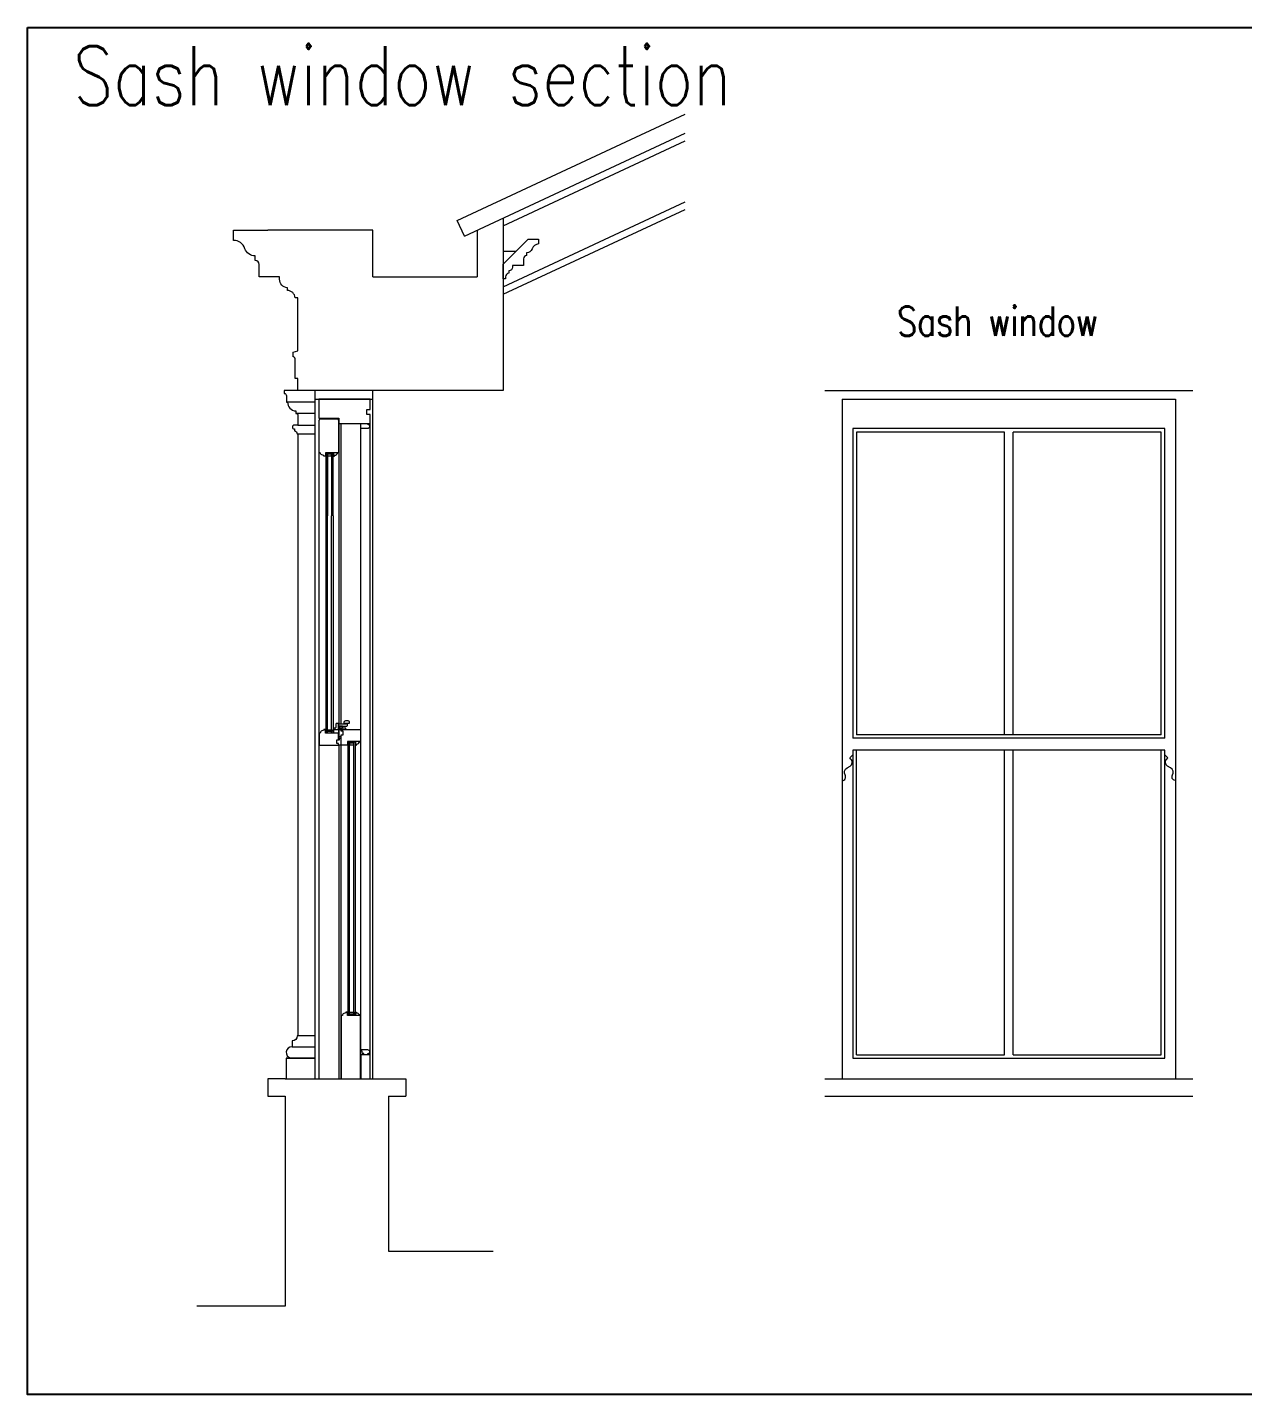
# Model space of a CAD drawing. Header units: millimetres. Extents: x -38686 to 870903, y -23218 to 232707.
# Drawn here: x 20635 to 24158, y 21910 to 25874 of the extents above; entities that cross this region are included whole.
import ezdxf

# ---------------------------------------------------------------- set-up
doc = ezdxf.new("R2010")
doc.units = ezdxf.units.MM
doc.header["$LTSCALE"] = 10
for name, color, linetype in [('40 - Detail Outline', 142, 'Continuous'), ('41 - Detail', 7, 'Continuous'), ('Map', 7, 'Continuous')]:
    doc.layers.add(name, color=color, linetype=linetype)
doc.styles.add('1-50', font='romans.shx', dxfattribs={"width": 0.8, "height": 85})

msp = doc.modelspace()

# ---------------------------------------------------------------- linework, layer by layer
at = {"layer": '40 - Detail Outline', "color": 8, "lineweight": 0, "ltscale": 10}
for points in [[(22997.25, 23689.973, 0.54661814), (23005.75, 23706.425, -0.41421356), (23011.24, 23726.915), (23019.9, 23731.915, 0.49314543), (23022.593, 23752.366), (23019.057, 23755.902), (23028.25, 23765.094)], [(23961.854, 23690.195, -0.50559896), (23954.749, 23706.425, 0.41421356), (23949.259, 23726.915), (23940.599, 23731.915, -0.49314543), (23937.906, 23752.366), (23941.442, 23755.902), (23932.25, 23765.094)]]:
    msp.add_lwpolyline(points, format="xyb", dxfattribs=at)
at = {"layer": '41 - Detail', "color": 8, "lineweight": 0}
for p, q in [((22947.25, 22825.594), (24013.25, 22825.594)), ((22947.25, 22775.594), (24013.25, 22775.594))]:
    msp.add_line(p, q, dxfattribs=at)
at = {"layer": 'Map', "color": 8, "lineweight": 0, "ltscale": 10}
for p, q in [((21881.249, 25313.579), (22541.894, 25621.643)), ((21902.38, 25268.263), (22541.894, 25566.474)), ((22014.306, 25298.388), (22541.894, 25544.406)), ((22014.306, 25121.848), (22541.894, 25367.866)), ((22014.306, 25099.78), (22541.894, 25345.798)), ((21902.38, 25268.263), (21881.249, 25313.579)), ((22014.306, 25320.456), (22014.306, 24820.594)), ((21636.395, 25286.025), (21331.931, 25286.025)), ((21636.395, 25150.846), (21636.395, 25286.025)), ((21939.306, 25285.483), (21939.306, 25150.846)), ((21636.395, 25150.846), (21636.395, 25150.846)), ((21636.395, 25150.846), (21939.306, 25150.846)), ((22014.306, 24820.594), (21379.395, 24820.594)), ((21469.395, 22825.594), (21469.395, 24820.594)), ((21636.395, 22825.594), (21636.395, 24820.594)), ((22947.25, 24820.594), (24013.25, 24820.594)), ((21469.395, 24787.594), (21389.395, 24787.594)), ((21469.395, 24795.594), (21636.395, 24795.594)), ((22997.25, 24795.594), (23963.25, 24795.594)), ((22997.25, 24795.594), (22997.25, 22825.594)), ((23963.25, 24795.594), (23963.25, 22825.594)), ((21469.395, 24754.594), (21413.395, 24754.594)), ((21419.395, 24720.594), (21469.395, 24720.594)), ((21479.742, 24725.594), (21479.742, 22824.92)), ((21538.242, 24725.594), (21538.242, 23853.594)), ((21544.242, 24725.594), (21544.242, 23854.594)), ((21602.242, 22910.594), (21602.242, 24710.594)), ((21629.242, 22849.594), (21629.242, 24725.594)), ((21629.242, 22825.594), (21629.242, 24725.594)), ((23467.25, 24700.594), (23038.25, 24700.594)), ((23038.25, 24700.594), (23038.25, 23823.094)), ((23467.25, 23823.094), (23467.25, 24700.594)), ((23493.25, 23823.094), (23493.25, 24700.594)), ((23922.25, 24700.594), (23493.25, 24700.594)), ((23922.25, 23823.094), (23922.25, 24700.594)), ((23932.25, 23813.094), (23932.25, 24710.594)), ((21501.242, 24639.094), (21505.242, 24639.094)), ((21505.242, 24639.094), (21501.242, 24639.094)), ((21501.242, 24457.235), (21501.242, 24639.094)), ((21501.242, 24639.094), (21501.242, 24457.235)), ((21505.242, 24639.094), (21505.242, 24457.235)), ((21521.242, 24639.094), (21517.242, 24639.094)), ((21521.242, 24639.094), (21517.242, 24639.094)), ((21517.242, 24639.094), (21517.242, 24457.235)), ((21521.242, 24457.235), (21521.242, 24639.094)), ((21521.242, 24457.235), (21521.242, 24639.094)), ((21501.242, 23828.094), (21501.242, 24457.235)), ((21505.242, 23828.094), (21505.242, 24457.235)), ((21517.242, 23828.094), (21517.242, 24457.235)), ((21521.242, 24457.235), (21521.242, 23829.594)), ((21501.242, 24448.235), (21501.242, 23829.594)), ((21521.242, 24448.235), (21521.242, 23829.594)), ((21523.806, 23841.094), (21523.806, 23838.094)), ((21523.806, 23838.094), (21536.806, 23838.094)), ((21527.806, 23842.094), (21524.806, 23842.094)), ((21529.806, 23854.094), (21529.806, 23844.094)), ((21536.806, 23856.094), (21531.806, 23856.094)), ((21536.806, 23838.094), (21536.806, 23856.094)), ((21536.806, 23853.594), (21536.806, 23848.094)), ((21557.966, 23853.594), (21536.806, 23853.594)), ((21536.806, 23848.094), (21560.81, 23848.094)), ((21538.242, 23838.094), (21538.242, 23808.094)), ((21553.042, 23860.262), (21553.042, 23857.728)), ((21554.042, 23856.728), (21568.042, 23856.728)), ((21559.041, 23856.728), (21558.965, 23854.559)), ((21562.809, 23850.024), (21563.043, 23856.728)), ((21569.042, 23857.728), (21569.042, 23860.262)), ((23922.25, 23823.094), (23038.25, 23823.094)), ((21538.242, 23793.094), (21538.242, 22825.594)), ((21544.242, 23817.594), (21544.242, 23813.594)), ((21544.242, 23793.094), (21544.242, 22825.594)), ((21565.242, 23801.594), (21569.242, 23801.594)), ((21569.242, 23801.594), (21565.242, 23801.594)), ((21565.242, 23801.594), (21565.242, 23536.795)), ((21565.242, 23018.392), (21565.242, 23801.594)), ((21569.242, 23068.235), (21569.242, 23801.594)), ((21585.242, 23801.594), (21581.242, 23801.594)), ((21585.242, 23801.594), (21581.242, 23801.594)), ((21581.242, 23536.795), (21581.242, 23801.594)), ((21585.242, 23801.594), (21585.242, 23019.035)), ((23932.25, 23813.094), (23028.25, 23813.094)), ((23932.25, 23778.094), (23028.25, 23778.094)), ((23038.25, 22895.594), (23038.25, 23778.094)), ((23467.25, 22895.594), (23467.25, 23778.094)), ((23493.25, 22895.594), (23493.25, 23778.094)), ((23922.25, 22895.594), (23922.25, 23778.094)), ((23932.25, 22885.594), (23932.25, 23778.094)), ((21581.242, 23010.535), (21581.242, 23536.795)), ((21565.242, 23068.235), (21565.242, 23010.535)), ((21569.242, 23010.535), (21569.242, 23068.235)), ((21585.242, 23068.235), (21585.242, 23010.535)), ((21565.242, 23010.535), (21569.242, 23010.535)), ((21585.242, 23010.535), (21581.242, 23010.535)), ((21402.395, 22918.594), (21469.395, 22918.594)), ((21385.395, 22885.594), (21469.395, 22885.594)), ((21469.395, 22885.938), (21398.516, 22885.938)), ((23038.25, 22895.594), (23467.25, 22895.594)), ((23493.25, 22895.594), (23922.25, 22895.594)), ((21382.395, 22825.594), (21732.395, 22825.594)), ((21385.395, 22825.594), (21469.395, 22825.594)), ((21653.395, 22825.594), (21664.395, 22825.594)), ((21732.395, 22825.594), (21732.395, 22775.594)), ((21382.395, 22775.594), (21382.395, 22166.702)), ((21682.395, 22775.594), (21732.395, 22775.594)), ((21682.395, 22775.594), (21682.395, 22325.594)), ((21682.395, 22325.594), (21985.82, 22325.594)), ((21382.395, 22166.702), (21126.053, 22166.702))]:
    msp.add_line(p, q, dxfattribs=at)
at = {"layer": 'Map', "color": 6, "ltscale": 10}
msp.add_lwpolyline([(20635.132, 25873.676), (24836.912, 25873.676), (24836.912, 21910.089), (20635.132, 21910.089)], close=True, dxfattribs=at)
at = {"layer": 'Map', "color": 8, "lineweight": 0, "ltscale": 10}
for points in [[(21419.395, 25089.824), (21411.219, 25089.824, 0.3895842), (21389.122, 25110.949), (21389.122, 25118.426, -0.38172929), (21366.158, 25143.771), (21366.158, 25150.846), (21307.603, 25150.846), (21307.603, 25186.01, 0.38438618), (21295.53, 25198.086), (21295.53, 25211.006, -0.30219035), (21265.751, 25232.047, 0.32723066), (21232.863, 25256.229), (21232.863, 25286.025), (21331.931, 25286.025)], [(22014.306, 25144.671), (22014.306, 25187.05), (22086.928, 25259.671), (22117.306, 25259.671), (22117.306, 25245.671, 0.28920989), (22098.201, 25231.478, -0.31557424), (22082.306, 25219.671), (22082.306, 25212.621, 0.38517039), (22073.306, 25202.671), (22073.306, 25183.171), (22041.806, 25183.171), (22041.806, 25178.671, -0.41421356), (22030.806, 25167.671), (22030.806, 25161.129, 0.3763039), (22021.29, 25150.275), (22021.29, 25144.671), (22014.306, 25144.671)], [(21469.395, 24820.594), (21419.395, 24820.594), (21419.395, 24855.594), (21411.395, 24855.594), (21411.395, 24912.843, 0.41421356), (21405.395, 24918.843), (21405.395, 24931.843), (21419.393, 24935.594), (21419.395, 25089.824)], [(21379.395, 24820.594), (21379.395, 24812.594, -0.41421356), (21386.395, 24805.594), (21386.395, 24787.594), (21389.395, 24787.594, 0.38973343), (21413.395, 24761.594), (21413.395, 24754.594, -0.41421356), (21419.395, 24748.594), (21419.395, 24720.594), (21408.895, 24720.594, 1), (21408.895, 24709.594), (21409.395, 24709.594), (21409.395, 24703.594, -0.41421356), (21417.395, 24695.594), (21419.395, 24695.594), (21419.395, 22950.594), (21417.395, 22950.594, -0.41421356), (21402.395, 22935.594), (21402.395, 22918.594, 0.91532375), (21398.516, 22885.938), (21385.395, 22885.594), (21385.395, 22825.594)], [(21535.242, 24738.594), (21537.242, 24733.594), (21537.242, 24640.594), (21499.242, 24640.594), (21499.242, 24630.594), (21494.242, 24630.594), (21494.242, 24632.594), (21488.969, 24634.206, -0.32976241), (21484.242, 24640.594), (21481.242, 24640.594), (21481.242, 24733.594), (21483.242, 24738.594), (21535.242, 24738.594)], [(21620.742, 24710.594), (21602.242, 24710.594), (21602.242, 24725.594), (21620.742, 24725.594), (21620.742, 24723.594, -1), (21620.742, 24710.594)], [(21537.242, 23808.094), (21537.242, 23828.094), (21499.242, 23828.094), (21499.242, 23838.094), (21494.242, 23838.094), (21494.242, 23836.094), (21488.969, 23834.482, 0.32976241), (21484.242, 23828.094), (21481.242, 23828.094), (21481.242, 23793.094), (21537.242, 23793.094), (21537.242, 23798.094), (21532.242, 23798.094), (21532.242, 23808.094), (21537.242, 23808.094)], [(21601.242, 22825.594), (21601.242, 23009.035), (21563.242, 23009.035), (21563.242, 23019.035), (21558.242, 23019.035), (21558.242, 23017.035), (21552.969, 23015.423, 0.32976241), (21548.242, 23009.035), (21545.242, 23009.035), (21545.242, 22825.594)]]:
    msp.add_lwpolyline(points, format="xyb", dxfattribs=at)
for points in [[(22014.306, 25187.05), (22051.306, 25224.05), (22051.306, 25224.05), (22014.306, 25224.05)], [(21505.242, 24631.094), (21517.242, 24631.094), (21517.242, 24636.094), (21505.242, 24636.094)], [(21521.242, 24640.594), (21521.242, 24630.594), (21522.742, 24630.594), (21522.742, 24640.594)], [(21505.242, 23837.594), (21517.242, 23837.594), (21517.242, 23832.594), (21505.242, 23832.594)], [(21521.242, 23828.094), (21521.242, 23838.094), (21522.742, 23838.094), (21522.742, 23828.094)], [(21522.742, 23838.094), (21537.242, 23838.094), (21537.242, 23828.094), (21522.742, 23828.094)], [(21539.742, 23842.094), (21548.742, 23842.094), (21548.742, 23848.094), (21539.742, 23848.094)], [(21569.242, 23793.594), (21581.242, 23793.594), (21581.242, 23798.594), (21569.242, 23798.594)], [(21585.242, 23803.094), (21585.242, 23793.094), (21586.742, 23793.094), (21586.742, 23803.094)], [(21569.242, 23018.535), (21581.242, 23018.535), (21581.242, 23013.535), (21569.242, 23013.535)], [(21585.242, 23009.035), (21585.242, 23019.035), (21586.742, 23019.035), (21586.742, 23009.035)], [(21629.242, 22895.594), (21602.242, 22895.594), (21602.242, 22825.594), (21629.242, 22825.594)]]:
    msp.add_lwpolyline(points, close=True, dxfattribs=at)
for points in [[(21629.242, 24765.594), (21629.242, 24795.594), (21480.242, 24795.594), (21480.242, 24740.594), (21538.242, 24740.594), (21538.242, 24725.594), (21629.242, 24725.594), (21629.242, 24751.594), (21619.242, 24751.594), (21619.242, 24765.594), (21629.242, 24765.594)], [(21419.395, 24695.594), (21469.395, 24695.594)], [(23932.25, 24710.594), (23028.25, 24710.594), (23028.25, 23813.094)], [(21545.242, 23833.094), (21545.242, 23838.094), (21538.242, 23838.094), (21538.242, 23817.594), (21545.242, 23817.594), (21545.242, 23823.094), (21550.242, 23823.094), (21550.242, 23833.094), (21545.242, 23833.094)], [(21545.242, 23833.094), (21545.242, 23838.094), (21601.242, 23838.094), (21601.242, 23803.094), (21563.242, 23803.094), (21563.242, 23793.094), (21545.242, 23793.094), (21545.242, 23823.094), (21550.242, 23823.094), (21550.242, 23833.094), (21545.242, 23833.094)], [(21545.242, 23793.094), (21537.242, 23793.094), (21537.242, 23798.094), (21532.242, 23798.094), (21532.242, 23808.094), (21540.242, 23808.094), (21540.242, 23813.594), (21544.242, 23813.594), (21544.242, 23813.594)], [(23028.25, 23778.094), (23028.25, 22885.594), (23932.25, 22885.594)], [(21469.395, 22950.594), (21419.395, 22950.594)], [(21382.395, 22825.594), (21332.395, 22825.594), (21332.395, 22775.594), (21382.395, 22775.594)]]:
    msp.add_lwpolyline(points, dxfattribs=at)
for points in [[(21534.742, 24640.594), (21522.742, 24640.594), (21522.742, 24630.594), (21525.742, 24630.594), (21525.742, 24633.094, 0.30486221)], [(21538.742, 23838.094), (21558.742, 23838.094), (21558.742, 23841.094, 0.41421356), (21557.742, 23842.094), (21539.742, 23842.094, 0.41421356), (21538.742, 23841.094)], [(21598.742, 23803.094), (21586.742, 23803.094), (21586.742, 23793.094), (21589.742, 23793.094), (21589.742, 23795.594, 0.30486221)], [(21598.742, 23009.035), (21586.742, 23009.035), (21586.742, 23019.035), (21589.742, 23019.035), (21589.742, 23016.535, -0.30486221)], [(21610.242, 22895.594), (21610.242, 22898.594), (21605.242, 22898.594), (21605.242, 22905.594), (21602.242, 22905.594), (21602.242, 22910.594), (21620.742, 22910.594, -1), (21620.742, 22897.594), (21620.742, 22895.594)]]:
    msp.add_lwpolyline(points, format="xyb", close=True, dxfattribs=at)
for centre, radius, start, end in [((21511.242, 24674.844), 36.25, 260.472717, 279.527283), ((21511.242, 24674.844), 36.25, 260.472717, 279.527283), ((21554.042, 23860.262), 1, 128.819254, 180), ((21561.042, 23851.562), 12.167, 51.180746, 128.819254), ((21568.042, 23860.262), 1, 0, 51.180746), ((21524.806, 23841.094), 1, 90, 180), ((21527.806, 23844.094), 2, 270, 0), ((21531.806, 23854.094), 2, 90, 180), ((21544.242, 23850.313), 4.281, 50.033787, 129.966213), ((21554.042, 23857.728), 1, 180, 270), ((21557.966, 23854.594), 1, 270, 358), ((21560.81, 23850.094), 2, 270, 358), ((21568.042, 23857.728), 1, 270, 0), ((21575.242, 23837.344), 36.25, 260.472717, 279.527283), ((21575.242, 23837.344), 36.25, 260.472717, 279.527283), ((21575.242, 22974.785), 36.25, 80.472717, 99.527283)]:
    msp.add_arc(centre, radius, start, end, dxfattribs=at)

# ---------------------------------------------------------------- texts
at = {"layer": 'Map', "color": 6, "ltscale": 10, "attachment_point": 1, "style": '1-50'}
for s, width, gutter_width, insert, char_height in [('Sash window section', 3187.63652, 851.211, (20767.458, 25818.673), 170.24227), ('Sash window', 964.02785, 425, (23156.057, 25064.06), 85)]:
    msp.add_mtext_dynamic_manual_height_columns(s, width=width, gutter_width=gutter_width, heights=[0], dxfattribs=dict(at, insert=insert, char_height=char_height))

doc.saveas('drawing.dxf')
